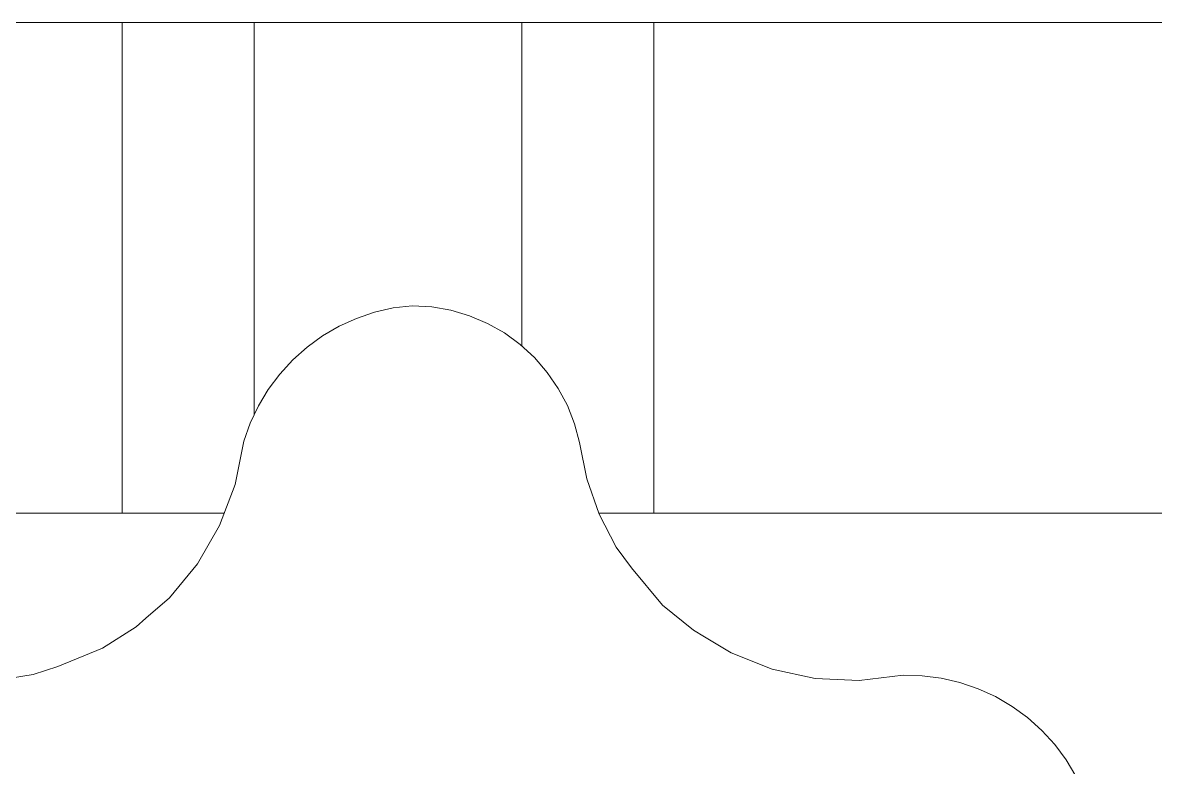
# Model space of a CAD drawing. Header units: inches. Extents: x -827 to 154, y -802 to 207.
# Drawn here: x -733.557 to -731.97, y 46.586 to 47.629 of the extents above; entities that cross this region are included whole.
import ezdxf

# ---------------------------------------------------------------- set-up
doc = ezdxf.new("R2010")
doc.units = ezdxf.units.IN
doc.header["$MEASUREMENT"] = 0
doc.layers.add('DrillPressTable _1__skp', color=8, linetype='Continuous', lineweight=9)
doc.layers.add('Layer0', color=7, linetype='Continuous', lineweight=9)

# ---------------------------------------------------------------- blocks, each defined once
blk = doc.blocks.new('DrillPressTable _1__skp_72-V5-Level 1')
at = {"layer": 'Layer0'}
for p, q in [((0.4644, 0.5824), (0.4726, 0.531)), ((0.4726, 0.531), (0.4644, 0.5824)), ((0.4726, 0.531), (0.484, 0.4966)), ((0.484, 0.4966), (0.4726, 0.531)), ((0.484, 0.4966), (0.5094, 0.4339)), ((0.5094, 0.4339), (0.484, 0.4966)), ((0.5094, 0.4339), (0.5396, 0.3868)), ((0.5396, 0.3868), (0.5094, 0.4339)), ((0.5514, 0.3731), (0.5396, 0.3868)), ((0.5396, 0.3868), (0.5514, 0.3731)), ((0.5514, 0.3731), (0.5801, 0.3402)), ((0.5801, 0.3402), (0.5514, 0.3731)), ((0.5801, 0.3402), (0.6278, 0.3008)), ((0.5801, 0.3402), (0.6278, 0.3008)), ((0.6278, 0.3008), (0.6812, 0.2699)), ((0.6278, 0.3008), (0.6812, 0.2699)), ((0.6812, 0.2699), (0.7391, 0.2481)), ((0.6812, 0.2699), (0.7391, 0.2481)), ((0.7391, 0.2481), (0.7997, 0.2362)), ((0.7391, 0.2481), (0.7997, 0.2362)), ((0.7997, 0.2362), (0.8249, 0.2271)), ((0.7997, 0.2362), (0.8249, 0.2271)), ((0.8249, 0.2271), (0.8492, 0.2156)), ((0.8249, 0.2271), (0.8492, 0.2156)), ((0.8492, 0.2156), (0.8722, 0.2018)), ((0.8492, 0.2156), (0.8722, 0.2018)), ((0.8722, 0.2018), (0.8936, 0.1857)), ((0.8722, 0.2018), (0.8936, 0.1857)), ((0.8936, 0.1857), (0.9134, 0.1675)), ((0.8936, 0.1857), (0.9134, 0.1675)), ((0.9312, 0.1475), (0.9134, 0.1675)), ((0.9134, 0.1675), (0.9312, 0.1475)), ((0.947, 0.1258), (0.9312, 0.1475)), ((0.9312, 0.1475), (0.947, 0.1258)), ((0.9605, 0.1026), (0.947, 0.1258)), ((0.947, 0.1258), (0.9605, 0.1026)), ((0.9716, 0.0782), (0.9605, 0.1026)), ((0.9605, 0.1026), (0.9716, 0.0782)), ((0.9716, 0.0782), (0.9802, 0.0528)), ((0.9802, 0.0528), (0.9716, 0.0782)), ((0.9716, 0.0782), (0.9802, 0.0528)), ((0.9716, 0.0782), (0.9802, 0.0528)), ((0.9802, 0.0528), (0.9862, 0.0266)), ((0.9862, 0.0266), (0.9802, 0.0528)), ((0.9802, 0.0528), (0.9862, 0.0266)), ((0.9802, 0.0528), (0.9862, 0.0266)), ((0.9862, 0.0266), (0.9893, 0)), ((0.9893, 0), (0.9862, 0.0266)), ((0.9862, 0.0266), (0.9893, 0)), ((0.9862, 0.0266), (0.9893, 0)), ((0.9893, 0), (0.9877, -0.0272)), ((0.9877, -0.0272), (0.9893, 0)), ((0.9877, -0.0272), (0.9893, 0)), ((0.9877, -0.0272), (0.9893, 0)), ((0.9877, -0.0272), (0.983, -0.0541)), ((0.983, -0.0541), (0.9877, -0.0272)), ((0.983, -0.0541), (0.9877, -0.0272)), ((0.983, -0.0541), (0.9877, -0.0272)), ((0.983, -0.0541), (0.9752, -0.0803)), ((0.9752, -0.0803), (0.983, -0.0541)), ((0.9752, -0.0803), (0.983, -0.0541)), ((0.9752, -0.0803), (0.983, -0.0541)), ((0.9752, -0.0803), (0.9646, -0.1054)), ((0.9646, -0.1054), (0.9752, -0.0803)), ((0.9646, -0.1054), (0.9752, -0.0803)), ((0.9646, -0.1054), (0.9752, -0.0803)), ((0.9512, -0.1291), (0.9646, -0.1054)), ((0.9512, -0.1291), (0.9646, -0.1054)), ((0.9351, -0.1512), (0.9512, -0.1291)), ((0.9351, -0.1512), (0.9512, -0.1291)), ((0.9167, -0.1712), (0.9351, -0.1512)), ((0.9167, -0.1712), (0.9351, -0.1512)), ((0.9167, -0.1712), (0.896, -0.1891)), ((0.896, -0.1891), (0.9167, -0.1712)), ((0.896, -0.1891), (0.8735, -0.2045)), ((0.8735, -0.2045), (0.896, -0.1891)), ((0.8735, -0.2045), (0.8494, -0.2172)), ((0.8494, -0.2172), (0.8735, -0.2045)), ((0.8494, -0.2172), (0.824, -0.2271)), ((0.824, -0.2271), (0.8494, -0.2172)), ((0.7466, -0.2445), (0.7976, -0.2341)), ((0.7976, -0.2341), (0.7466, -0.2445)), ((0.7976, -0.2341), (0.824, -0.2271)), ((0.7976, -0.2341), (0.824, -0.2271)), ((0.6974, -0.2617), (0.7466, -0.2445)), ((0.7466, -0.2445), (0.6974, -0.2617)), ((0.6511, -0.2854), (0.6974, -0.2617)), ((0.6974, -0.2617), (0.6511, -0.2854)), ((0.6219, -0.3069), (0.6511, -0.2854)), ((0.6511, -0.2854), (0.6219, -0.3069)), ((0.57, -0.3504), (0.6219, -0.3069)), ((0.6219, -0.3069), (0.57, -0.3504)), ((0.5346, -0.3937), (0.57, -0.3504)), ((0.5346, -0.3937), (0.57, -0.3504)), ((0.5253, -0.4092), (0.5346, -0.3937)), ((0.5253, -0.4092), (0.5346, -0.3937)), ((0.5028, -0.4466), (0.5253, -0.4092)), ((0.5028, -0.4466), (0.5253, -0.4092)), ((0.4801, -0.5041), (0.5028, -0.4466)), ((0.4801, -0.5041), (0.5028, -0.4466)), ((0.4672, -0.5645), (0.4801, -0.5041)), ((0.4672, -0.5645), (0.4801, -0.5041)), ((0.4644, -0.6262), (0.4672, -0.5645)), ((0.4644, -0.6262), (0.4672, -0.5645)), ((0.4644, -0.6262), (0.4717, -0.6875)), ((0.4644, -0.6262), (0.4717, -0.6875)), ((0.4644, -0.6262), (0.4717, -0.6875)), ((0.4717, -0.6875), (0.4644, -0.6262)), ((0.4717, -0.6875), (0.4709, -0.7144)), ((0.4717, -0.6875), (0.4709, -0.7144)), ((0.4709, -0.7144), (0.4717, -0.6875)), ((0.4717, -0.6875), (0.4709, -0.7144)), ((0.4709, -0.7144), (0.4675, -0.741)), ((0.4675, -0.741), (0.4709, -0.7144)), ((0.4675, -0.741), (0.4709, -0.7144)), ((0.4675, -0.741), (0.4709, -0.7144)), ((0.4614, -0.7671), (0.4675, -0.741)), ((0.4614, -0.7671), (0.4675, -0.741)), ((0.4675, -0.741), (0.4614, -0.7671)), ((0.4614, -0.7671), (0.4675, -0.741)), ((0.4528, -0.7925), (0.4614, -0.7671)), ((0.4528, -0.7925), (0.4614, -0.7671)), ((0.4416, -0.8169), (0.4528, -0.7925)), ((0.4416, -0.8169), (0.4528, -0.7925)), ((0.428, -0.8401), (0.4416, -0.8169)), ((0.428, -0.8401), (0.4416, -0.8169)), ((0.4123, -0.8618), (0.428, -0.8401)), ((0.4123, -0.8618), (0.428, -0.8401)), ((0.3944, -0.8818), (0.4123, -0.8618)), ((0.3944, -0.8818), (0.4123, -0.8618)), ((0.3944, -0.8818), (0.3746, -0.8999)), ((0.3746, -0.8999), (0.3944, -0.8818)), ((0.3746, -0.8999), (0.3531, -0.9159)), ((0.3531, -0.9159), (0.3746, -0.8999)), ((0.3531, -0.9159), (0.3301, -0.9297)), ((0.3301, -0.9297), (0.3531, -0.9159))]:
    blk.add_line(p, q, dxfattribs=at)
blk = doc.blocks.new('DrillPressTable _1__skp_71-V6-Level 1')
blk.add_blockref('DrillPressTable _1__skp_72-V5-Level 1', (0.8454, 0.9523))
blk = doc.blocks.new('DrillPressTable _1__skp_70-402113-Level 1')
at = {"layer": 'Layer0'}
for p, q in [((3.0262, 19.8567), (3.0262, 24)), ((3.0262, 19.8567), (3.0262, 24)), ((3.0262, 15.1356), (3.0262, 19.3317)), ((3.0262, 15.1356), (3.0262, 19.3317))]:
    blk.add_line(p, q, dxfattribs=at)
blk = doc.blocks.new('DrillPressTable _1__skp_69-402112-Level 1')
for name, p in [('DrillPressTable _1__skp_70-402113-Level 1', (0.5, 0)), ('DrillPressTable _1__skp_71-V6-Level 1', (1.9823, 18.641))]:
    blk.add_blockref(name, p)
blk = doc.blocks.new('DrillPressTable _1__skp_64-402107-Level 1')
at = {"layer": 'Layer0'}
for p, q in [((17.3125, 4), (18, 4)), ((17.3125, 4), (18, 4)), ((18, 0), (18, 4)), ((18, 0), (18, 4)), ((18, 0), (17.3125, 0)), ((18, 0), (17.3125, 0))]:
    blk.add_line(p, q, dxfattribs=at)
blk = doc.blocks.new('DrillPressTable _1__skp_68-V7-Level 1')
at = {"layer": 'Layer0'}
for p, q in [((0, 0.6875), (0, 0)), ((0, 0.6875), (0, 0)), ((0.745, 0), (0.745, 0.6875)), ((0.745, 0), (0.745, 0.6875)), ((0.56, 0.5495), (0.56, 0)), ((0.56, 0.5495), (0.56, 0)), ((0.185, 0), (0.185, 0.4529)), ((0.185, 0), (0.185, 0.4529)), ((0.185, 0), (0, 0)), ((0.185, 0), (0, 0)), ((0.185, 0), (0.56, 0)), ((0.56, 0), (0.185, 0)), ((0.745, 0), (0.56, 0)), ((0.745, 0), (0.56, 0))]:
    blk.add_line(p, q, dxfattribs=at)
blk = doc.blocks.new('DrillPressTable _1__skp_63-402106-Level 1')
for p in [(0, 20), (0, 15.255)]:
    blk.add_blockref('DrillPressTable _1__skp_64-402107-Level 1', p)
at = {"rotation": 89.99999999999993}
blk.add_blockref('DrillPressTable _1__skp_68-V7-Level 1', (18, 19.255), dxfattribs=at)
blk = doc.blocks.new('DrillPressTable _1__skp_62-402105-Level 1')
for name, p in [('DrillPressTable _1__skp_63-402106-Level 1', (0, 0)), ('DrillPressTable _1__skp_69-402112-Level 1', (13.7863, 0))]:
    blk.add_blockref(name, p)
blk = doc.blocks.new('DrillPressTable _1__skp_1-402044-Level 1')
blk.add_blockref('DrillPressTable _1__skp_62-402105-Level 1', (118.8142, 152.93))
blk = doc.blocks.new('DrillPressTable _1__skp-401998-Level 1')
blk.add_blockref('DrillPressTable _1__skp_1-402044-Level 1', (0, 0))

msp = doc.modelspace()

# ---------------------------------------------------------------- block references
at = {"layer": 'DrillPressTable _1__skp', "color": 7, "rotation": 89.99999999999967}
msp.add_blockref('DrillPressTable _1__skp-401998-Level 1', (-560.487909, -89.184773), dxfattribs=at)

doc.saveas('drawing.dxf')
